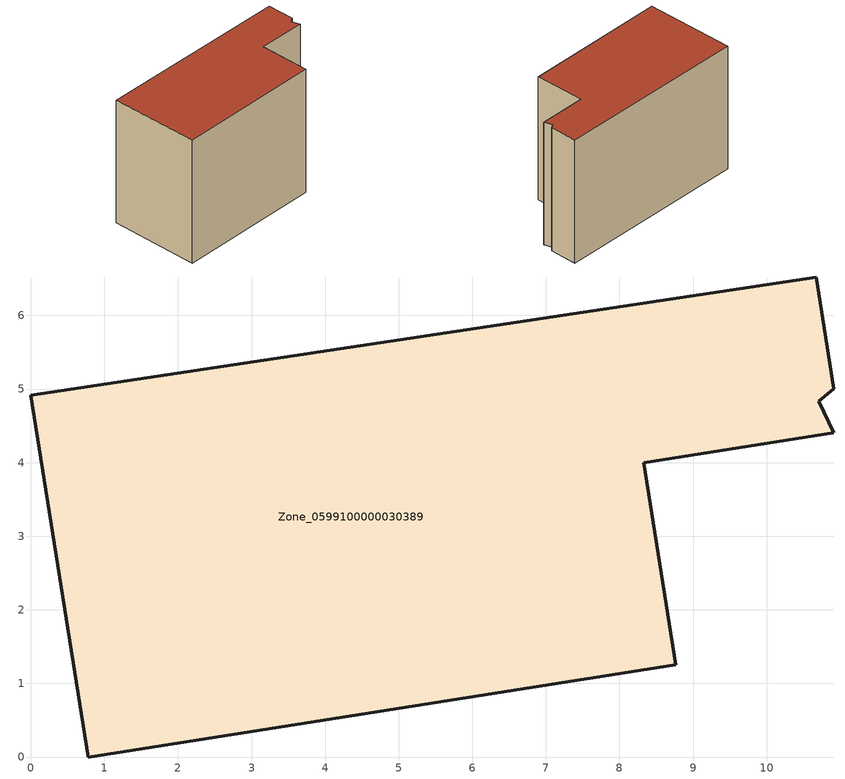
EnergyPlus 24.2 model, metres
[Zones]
Zone_0599100000030389
 floor ground (C_G): 8.76,1.26 0.78,0 0,4.92 10.67,6.52 10.91,5.01 10.71,4.83 10.91,4.4 8.33,4 z0
 wall outside (C_F): 10.67,6.52 0,4.92 0.78,0 8.76,1.26 8.33,4 10.91,4.4 10.71,4.83 10.91,5.01 10.67,6.52 z0:7.23
 roof outside (C_R): 10.91,5.01 10.67,6.52 0,4.92 0.78,0 8.76,1.26 8.33,4 10.91,4.4 10.71,4.83 z7.23
[BUILDING]
Pand.0599100000030389: North Axis=0; Terrain=City; Loads Convergence Tolerance Value=0.04; Temperature Convergence Tolerance Value=0.4; Solar Distribution=FullExterior; Maximum Number of Warmup Days=25; Minimum Number of Warmup Days=1
[Site:Location]
Rotterdam.The.Hague.AP_ZH_NLD Design_Conditions: Latitude=51.96; Longitude=4.45; Time Zone=1; Elevation=-4.5
[SITE:GROUNDTEMPERATURE:BUILDINGSURFACE]
18, 18, 18, 18, 18, 18, 18, 18, 18, 18, 18, 18
[MATERIAL] Thermal Absorptance=0.9; Solar Absorptance=0.7; Visible Absorptance=0.7
Name | Roughness | Thickness | Conductivity | Density | Specific Heat
G.TI.1946 | MediumSmooth | 0.15 | 1 | 540 | 1210
F.TI.1946 | Rough | 0.3 | 0.857143 | 1920 | 840
R.TI.1946 | MediumRough | 0.2 | 0.1 | 1500 | 1000
[CONSTRUCTION]
C_G: G.TI.1946
C_F: F.TI.1946
C_R: R.TI.1946
[ZONE]
Zone_0599100000030389: Type=1; Multiplier=1; Ceiling Height=Autocalculate; Volume=Autocalculate; Floor Area=autocalculate; Part of Total Floor Area=Yes
[ZONEINFILTRATION:DESIGNFLOWRATE]
Infil_Zone_0599100000030389: Zone or ZoneList or Space or SpaceList=Zone_0599100000030389; Schedule=AlwaysOn; Design Flow Rate Calculation Method=Flow/Area; Flow Rate per Floor Area=0.003; Constant Term Coefficient=1; Temperature Term Coefficient=0; Velocity Term Coefficient=0; Velocity Squared Term Coefficient=0
[HVACTEMPLATE:ZONE:IDEALLOADSAIRSYSTEM]
Zone_0599100000030389: Maximum Heating Supply Air Temperature=50; Minimum Cooling Supply Air Temperature=13; Maximum Heating Supply Air Humidity Ratio=0.0156; Minimum Cooling Supply Air Humidity Ratio=0.0077; Heating Limit=NoLimit; Cooling Limit=NoLimit; Dehumidification Control Type=ConstantSensibleHeatRatio; Cooling Sensible Heat Ratio=0.7; Dehumidification Setpoint=60; Humidification Control Type=None; Humidification Setpoint=30; Outdoor Air Method=None; Outdoor Air Flow Rate per Person=0.00944; Outdoor Air Flow Rate per Zone Floor Area=0; Outdoor Air Flow Rate per Zone=0; Demand Controlled Ventilation Type=None; Outdoor Air Economizer Type=NoEconomizer; Heat Recovery Type=None; Sensible Heat Recovery Effectiveness=0.7; Latent Heat Recovery Effectiveness=0.65
[ZONECONTROL:THERMOSTAT]
ThermostatControl_Zone_0599100000030389: Zone or ZoneList=Zone_0599100000030389; Control Type Schedule=DualSetpointControlType; Control 1=Thermostat_Zone_0599100000030389; Temperature Difference Between Cutout And Setpoint=0
[THERMOSTATSETPOINT:DUALSETPOINT]
Thermostat_Zone_0599100000030389: Heating Setpoint Temperature Schedule=HeatingSetpoint_Zone_0599100000030389; Cooling Setpoint Temperature Schedule=CoolingSetpoint_Zone_0599100000030389
[SCHEDULE:COMPACT]
HeatingSetpoint_Zone_0599100000030389: Through: 12/31, For: AllDays, Until: 24:00, 21
CoolingSetpoint_Zone_0599100000030389: Through: 12/31, For: AllDays, Until: 24:00, 24
DualSetpointControlType: Through: 12/31, For: AllDays, Until: 24:00, 4
AlwaysOn: Through: 12/31, For: AllDays, Until: 24:00, 1
